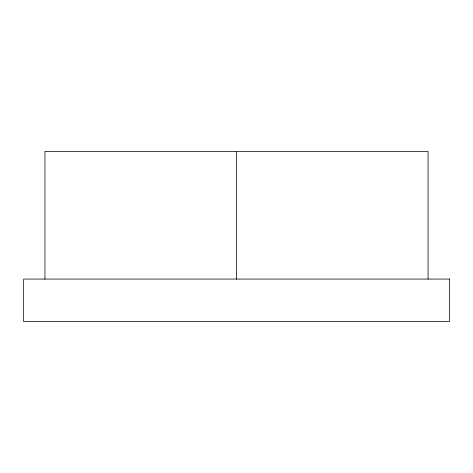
<?xml version="1.0" encoding="UTF-8"?>
<svg xmlns="http://www.w3.org/2000/svg" width="473" height="473" viewBox="0 0 473 473"><rect width="100%" height="100%" fill="white"/><g stroke="black" fill="none" stroke-linecap="round" stroke-linejoin="round"><path stroke-width="0.71" d="M428.059 279.07L428.059 151.36L44.941 151.36L44.941 279.07M236.5 151.36L236.5 279.07M449.35 279.07L23.65 279.07L23.65 321.64L449.35 321.64L449.35 279.07"/></g></svg>
